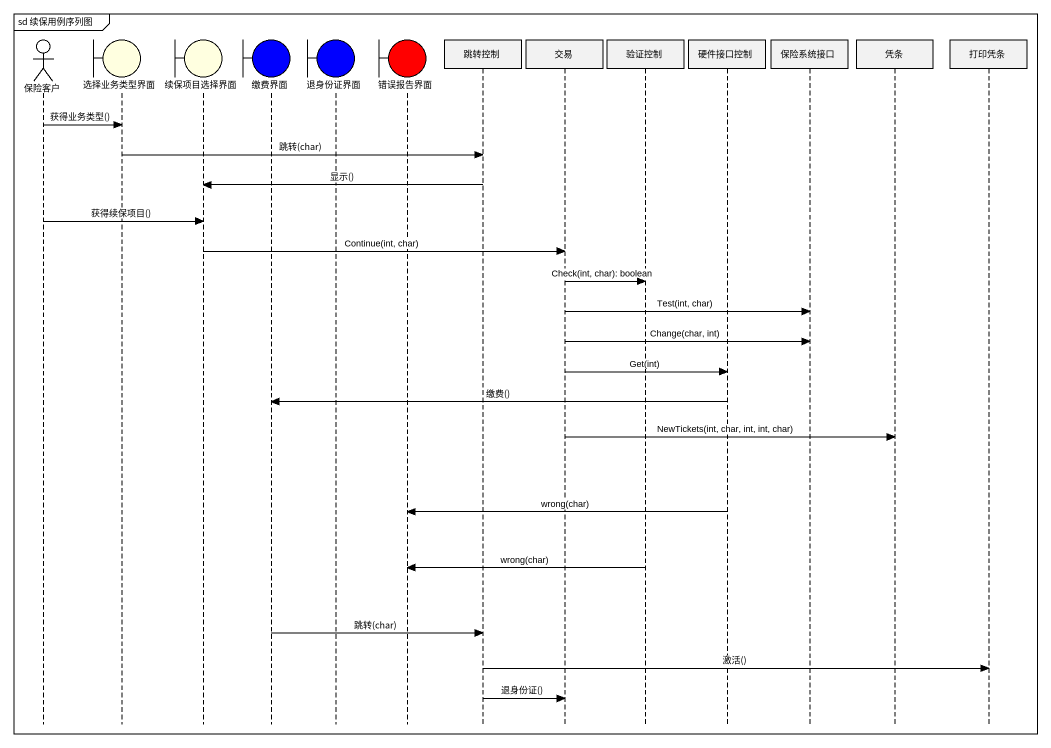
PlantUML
@startuml
mainframe sd 续保用例序列图
hide footbox
actor 保险客户
boundary 选择业务类型界面 #FFFFE0
boundary 续保项目选择界面 #FFFFE0
boundary 缴费界面 #0000FF
boundary 退身份证界面 #0000FF
boundary 错误报告界面 #FF0000
participant 跳转控制
participant 交易
participant 验证控制
participant 硬件接口控制
participant 保险系统接口
participant 凭条
participant 打印凭条

保险客户 -> 选择业务类型界面 : 获得业务类型()
选择业务类型界面 -> 跳转控制 : 跳转(char)
跳转控制 -> 续保项目选择界面 : 显示()
保险客户 -> 续保项目选择界面 : 获得续保项目()
续保项目选择界面 -> 交易 : Continue(int, char)
交易 -> 验证控制 : Check(int, char): boolean
交易 -> 保险系统接口 : Test(int, char)
交易 -> 保险系统接口 : Change(char, int)
交易 -> 硬件接口控制 : Get(int)
硬件接口控制 -> 缴费界面 : 缴费()
交易 -> 凭条 : NewTickets(int, char, int, int, char)
硬件接口控制 -> 错误报告界面 : wrong(char)
验证控制 -> 错误报告界面 : wrong(char)
缴费界面 -> 跳转控制 : 跳转(char)
跳转控制 -> 打印凭条 : 激活()
跳转控制 -> 交易 : 退身份证()
@enduml
